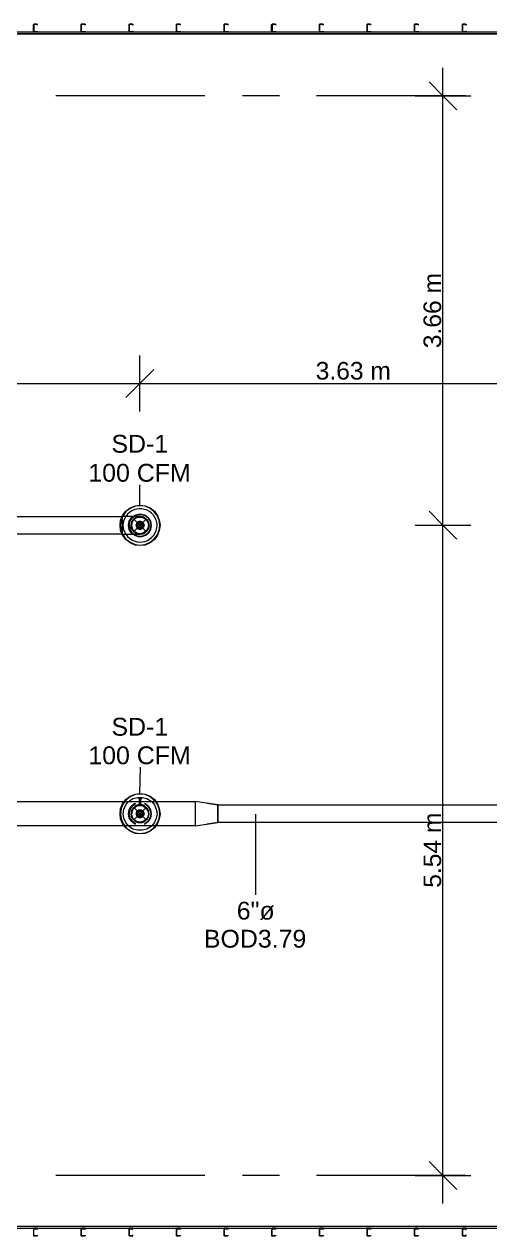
# Model space of a CAD drawing. Header units: metres. Extents: x -2 to 237, y -8 to 52.
# Drawn here: x 17.04 to 21.01, y 22.48 to 32.8 of the extents above; entities that cross this region are included whole.
import ezdxf

# ---------------------------------------------------------------- set-up
doc = ezdxf.new("R2010")
doc.units = ezdxf.units.M
doc.layers.add('HVAC - Ductos', color=5, linetype='Continuous', lineweight=0)
doc.layers.add('PDF_Text', color=7, linetype='Continuous', lineweight=0)
doc.layers.add('PDF_Geometry', color=7, linetype='Continuous', lineweight=0, true_color=0xaaaaaa)
doc.layers.add('PDF_Solid Fills', color=7, linetype='Continuous', lineweight=0, true_color=0xffffff)
doc.styles.add('PDF Helvetica', font='')
doc.styles.get('PDF Helvetica').set_extended_font_data('Helvetica')

msp = doc.modelspace()

# ---------------------------------------------------------------- hatches: boundary and pattern name
at = {"layer": 'PDF_Solid Fills', "lineweight": 0, "transparency": 33554559}
h = msp.add_hatch(color=256, dxfattribs=at)
h.paths.add_polyline_path([(17.153, 22.544), (17.153, 22.548), (17.125, 22.548)])
h.paths.add_polyline_path([(17.125, 22.544), (17.121, 22.544), (17.121, 22.484)])
h = msp.add_hatch(color=256, dxfattribs=at)
h.paths.add_polyline_path([(19.183, 22.544), (19.183, 22.548), (19.155, 22.548)])
h.paths.add_polyline_path([(19.155, 22.544), (19.151, 22.544), (19.151, 22.484)])

# ---------------------------------------------------------------- linework, layer by layer
at = {"layer": 'HVAC - Ductos', "lineweight": 0}
for points in [[(20.612, 22.759), (20.612, 28.537), (20.612, 32.431)], [(20.493, 32.312), (20.612, 32.193), (20.731, 32.074)], [(20.374, 32.193), (20.612, 32.193), (20.85, 32.193)], [(18.028, 29.503), (18.028, 29.742), (18.028, 29.98)], [(18.147, 29.861), (18.028, 29.742), (17.909, 29.622)], [(11.156, 29.742), (12.466, 29.742), (13.263, 29.742), (14.711, 29.742), (18.028, 29.742), (21.661, 29.742), (22.541, 29.742)], [(18.028, 28.706), (18.028, 28.88)], [(18.028, 28.61), (18.023, 28.61), (18.005, 28.61), (17.978, 28.61), (17.936, 28.61), (17.895, 28.61), (17.877, 28.61), (17.881, 28.619), (17.909, 28.656), (17.946, 28.683), (17.987, 28.702), (18.028, 28.706), (18.074, 28.702), (18.115, 28.683), (18.152, 28.656), (18.179, 28.619), (18.193, 28.578), (18.202, 28.537), (18.193, 28.491), (18.179, 28.45), (18.152, 28.413), (18.115, 28.385), (18.074, 28.367), (18.028, 28.363), (17.987, 28.367), (17.946, 28.385), (17.909, 28.413), (17.881, 28.45), (17.877, 28.459), (17.923, 28.459), (17.959, 28.459), (17.991, 28.459), (18.019, 28.459), (18.028, 28.459)], [(17.881, 28.459), (17.886, 28.45), (17.909, 28.418), (17.946, 28.39), (17.987, 28.372), (18.028, 28.367), (18.074, 28.372), (18.115, 28.39), (18.147, 28.418), (18.175, 28.45), (18.193, 28.491), (18.198, 28.537), (18.193, 28.578), (18.175, 28.619), (18.147, 28.651), (18.115, 28.679), (18.074, 28.697), (18.028, 28.702), (17.987, 28.697), (17.946, 28.679), (17.909, 28.651), (17.886, 28.619), (17.881, 28.61)], [(15.174, 28.61), (17.877, 28.61), (17.877, 28.601), (17.877, 28.587), (17.877, 28.573), (17.877, 28.555), (17.877, 28.537), (17.877, 28.514), (17.877, 28.495), (17.877, 28.482), (17.877, 28.468), (17.877, 28.463), (17.877, 28.459), (15.174, 28.459)], [(17.877, 28.459), (17.863, 28.491), (17.859, 28.537), (17.863, 28.578), (17.877, 28.61)], [(17.881, 28.61), (17.868, 28.578), (17.863, 28.537), (17.868, 28.491), (17.881, 28.459)], [(17.877, 28.61), (17.877, 28.601), (17.877, 28.587), (17.877, 28.573), (17.877, 28.555), (17.877, 28.537), (17.877, 28.514), (17.877, 28.495), (17.877, 28.482), (17.877, 28.468), (17.877, 28.463), (17.877, 28.459)], [(17.909, 28.459), (17.891, 28.495), (17.886, 28.537), (17.891, 28.573), (17.909, 28.61)], [(18.001, 28.605), (17.978, 28.587), (17.959, 28.564), (17.955, 28.537), (17.959, 28.564), (17.978, 28.587), (18.001, 28.605), (18.028, 28.61), (18.001, 28.605), (18.005, 28.605), (18.028, 28.61), (18.051, 28.605)], [(18.097, 28.569), (18.083, 28.587), (18.06, 28.605), (18.056, 28.605), (18.028, 28.61), (18.046, 28.605), (18.065, 28.596), (18.083, 28.587), (18.092, 28.573), (18.101, 28.555), (18.101, 28.537), (18.101, 28.514), (18.092, 28.5), (18.083, 28.482), (18.065, 28.472), (18.046, 28.463), (18.028, 28.459), (18.01, 28.463), (17.991, 28.472), (17.978, 28.482), (17.964, 28.495), (17.955, 28.514), (17.955, 28.537), (17.959, 28.505), (17.959, 28.509)], [(18.106, 28.537), (18.101, 28.564), (18.083, 28.587), (18.06, 28.605), (18.028, 28.61), (18.023, 28.61), (18.01, 28.61), (17.991, 28.601), (17.978, 28.587), (17.964, 28.573), (17.955, 28.555), (17.955, 28.537), (17.959, 28.555), (17.964, 28.573), (17.978, 28.587), (17.991, 28.596), (18.01, 28.605), (18.028, 28.61), (18.051, 28.61), (18.069, 28.601), (18.083, 28.587), (18.097, 28.573), (18.101, 28.555), (18.106, 28.537), (18.101, 28.56), (18.097, 28.564), (18.083, 28.587), (18.06, 28.601)], [(17.964, 28.564), (17.978, 28.587), (17.996, 28.601)], [(18.001, 28.605), (18.001, 28.605)], [(18.023, 28.61), (18.028, 28.61), (18.051, 28.61), (18.056, 28.605), (18.06, 28.605), (18.069, 28.601), (18.083, 28.587), (18.097, 28.573), (18.097, 28.564)], [(18.028, 28.61), (18.028, 28.61)], [(18.056, 28.605), (18.06, 28.605)], [(18.069, 28.601), (18.069, 28.601)], [(20.493, 28.656), (20.612, 28.537), (20.731, 28.418)], [(17.959, 28.514), (17.964, 28.5), (17.978, 28.482), (17.959, 28.505), (17.955, 28.537), (17.959, 28.514), (17.955, 28.537), (17.959, 28.56), (17.959, 28.564), (17.959, 28.569)], [(17.959, 28.505), (17.959, 28.505)], [(17.959, 28.505), (17.978, 28.482), (18.001, 28.463)], [(18.005, 28.463), (18.001, 28.463), (17.978, 28.482), (17.964, 28.505)], [(18.001, 28.468), (17.978, 28.482), (17.991, 28.468), (18.01, 28.463), (18.023, 28.459), (18.028, 28.459), (18.051, 28.463), (18.069, 28.468), (18.083, 28.482), (18.097, 28.495), (18.101, 28.514), (18.106, 28.537), (18.101, 28.505), (18.083, 28.482), (18.06, 28.463), (18.028, 28.459), (18.056, 28.463), (18.06, 28.468), (18.083, 28.482), (18.097, 28.505), (18.101, 28.509), (18.106, 28.532)], [(18.101, 28.56), (18.101, 28.564), (18.097, 28.569), (18.101, 28.564), (18.101, 28.56), (18.101, 28.555), (18.106, 28.537), (18.101, 28.514), (18.101, 28.509), (18.101, 28.505), (18.097, 28.505), (18.097, 28.495), (18.083, 28.482), (18.069, 28.468), (18.06, 28.468), (18.06, 28.463), (18.056, 28.463)], [(18.097, 28.505), (18.083, 28.482), (18.06, 28.468)], [(18.097, 28.56), (18.101, 28.537), (18.097, 28.514)], [(18.101, 28.509), (18.101, 28.505), (18.097, 28.505)], [(18.101, 28.555), (18.101, 28.555)], [(20.374, 28.537), (20.612, 28.537), (20.85, 28.537)], [(18.001, 28.463), (18.001, 28.463)], [(18.051, 28.468), (18.028, 28.459), (18.005, 28.468)], [(18.06, 28.468), (18.06, 28.463), (18.056, 28.463), (18.051, 28.463), (18.028, 28.459), (18.023, 28.459)], [(18.028, 26.25), (18.033, 26.475)], [(17.895, 26.182), (17.909, 26.2), (17.946, 26.228), (17.987, 26.246), (18.028, 26.25), (18.074, 26.246), (18.115, 26.228), (18.152, 26.2), (18.166, 26.182)], [(18.161, 26.182), (18.147, 26.195), (18.115, 26.223), (18.074, 26.241), (18.028, 26.246), (17.987, 26.241), (17.946, 26.223), (17.909, 26.195), (17.9, 26.182)], [(17.932, 26.182), (17.936, 26.186), (17.969, 26.209), (18.01, 26.218), (18.051, 26.218), (18.088, 26.209), (18.124, 26.186), (18.129, 26.182)], [(18.019, 26.214), (18.019, 26.214)], [(18.019, 26.214), (18.019, 26.205)], [(18.042, 26.214), (18.042, 26.214)], [(18.042, 26.214), (18.042, 26.214)], [(18.042, 26.205), (18.042, 26.214)], [(17.895, 25.975), (17.881, 25.994), (17.863, 26.035), (17.859, 26.076), (17.863, 26.122), (17.881, 26.163), (17.895, 26.182)], [(17.9, 26.182), (17.886, 26.163), (17.868, 26.122), (17.863, 26.076), (17.868, 26.035), (17.886, 25.994), (17.9, 25.975)], [(17.932, 25.975), (17.909, 26.003), (17.891, 26.04), (17.886, 26.076), (17.891, 26.118), (17.909, 26.154), (17.932, 26.182)], [(18.056, 26.15), (18.06, 26.15), (18.06, 26.145), (18.083, 26.131), (18.092, 26.113), (18.101, 26.099), (18.101, 26.076), (18.101, 26.058), (18.092, 26.04), (18.083, 26.026), (18.065, 26.017), (18.046, 26.008), (18.028, 26.003), (18.01, 26.008), (17.991, 26.017), (17.978, 26.026), (17.964, 26.04), (17.959, 26.058), (17.955, 26.076), (17.959, 26.099), (17.964, 26.113), (17.978, 26.131), (17.991, 26.14), (18.01, 26.15), (18.028, 26.154), (18.046, 26.15), (18.065, 26.14), (18.083, 26.131), (18.097, 26.108), (18.101, 26.108), (18.101, 26.104)], [(17.991, 26.145), (17.978, 26.131), (17.964, 26.118), (17.955, 26.099), (17.955, 26.076), (17.955, 26.058), (17.964, 26.04), (17.978, 26.026), (17.991, 26.012)], [(17.959, 26.044), (17.959, 26.049), (17.959, 26.053), (17.955, 26.076), (17.959, 26.104), (17.959, 26.108)], [(17.959, 26.108), (17.959, 26.108)], [(18.097, 26.118), (18.083, 26.131), (18.069, 26.145), (18.051, 26.154), (18.028, 26.154), (18.01, 26.154), (17.991, 26.145), (17.978, 26.131), (17.964, 26.118)], [(17.964, 26.108), (17.978, 26.131), (18.001, 26.145)], [(18.001, 26.15), (18.005, 26.15)], [(18.001, 26.15), (18.001, 26.15)], [(18.005, 26.145), (18.028, 26.154), (18.051, 26.145)], [(18.019, 26.205), (18.019, 26.205)], [(18.037, 26.182), (18.037, 26.205), (18.033, 26.205), (18.028, 26.205), (18.023, 26.205), (18.023, 26.182)], [(18.023, 26.182), (18.023, 26.154), (18.028, 26.154)], [(18.023, 26.154), (18.023, 26.154)], [(18.033, 26.154), (18.037, 26.154), (18.037, 26.182)], [(18.033, 26.154), (18.033, 26.154)], [(18.042, 26.205), (18.042, 26.205)], [(18.042, 26.205), (18.042, 26.205)], [(18.069, 26.012), (18.083, 26.026), (18.097, 26.04), (18.101, 26.058), (18.106, 26.076), (18.101, 26.099), (18.097, 26.118), (18.083, 26.131), (18.069, 26.145)], [(18.129, 26.182), (18.152, 26.154), (18.166, 26.118), (18.175, 26.076), (18.166, 26.04), (18.152, 26.003), (18.129, 25.975)], [(18.166, 26.182), (18.179, 26.163), (18.193, 26.122), (18.175, 26.163), (18.161, 26.182)], [(18.161, 25.975), (18.175, 25.994), (18.193, 26.035), (18.198, 26.076), (18.193, 26.122), (18.202, 26.076), (18.193, 26.035), (18.179, 25.994), (18.166, 25.975)], [(18.601, 26.168), (18.692, 26.154), (18.5, 26.182), (18.5, 25.975), (18.692, 26.003), (18.601, 25.989)], [(18.692, 26.15), (18.692, 26.154), (22.147, 26.154)], [(18.692, 26.154), (18.692, 26.15), (18.692, 26.131), (18.692, 26.108), (18.692, 26.076), (18.692, 26.049), (18.692, 26.026), (18.692, 26.008), (18.692, 26.003)], [(18.692, 26.108), (18.692, 26.118), (18.692, 26.131), (18.692, 26.145)], [(18.001, 26.012), (17.978, 26.026), (17.964, 26.049)], [(17.964, 26.04), (17.978, 26.026), (17.991, 26.012), (18.01, 26.003), (18.028, 26.003), (18.051, 26.003), (18.069, 26.012), (18.083, 26.026), (18.097, 26.04)], [(18.001, 26.008), (18.001, 26.008)], [(18.051, 26.008), (18.028, 26.003), (18.005, 26.008), (18.001, 26.008)], [(18.06, 26.008), (18.056, 26.008)], [(18.097, 26.049), (18.083, 26.026), (18.06, 26.012)], [(18.06, 26.008), (18.06, 26.008)], [(18.097, 26.104), (18.101, 26.076), (18.097, 26.053)], [(18.101, 26.053), (18.101, 26.049), (18.097, 26.044)], [(18.692, 26.053), (18.692, 26.058), (18.692, 26.076), (18.692, 26.099), (18.692, 26.104)], [(22.147, 26.003), (18.692, 26.003), (18.692, 26.008), (18.692, 26.012), (18.692, 26.026), (18.692, 26.04), (18.692, 26.044)], [(19.013, 26.076), (19.013, 25.389)], [(18.166, 25.975), (18.152, 25.957), (18.115, 25.93), (18.074, 25.911), (18.028, 25.907), (17.987, 25.911), (17.946, 25.93), (17.909, 25.957), (17.895, 25.975)], [(17.9, 25.975), (17.909, 25.962), (17.946, 25.934), (17.987, 25.916), (18.028, 25.911), (18.074, 25.916), (18.115, 25.934), (18.147, 25.962), (18.161, 25.975)], [(18.129, 25.975), (18.124, 25.971), (18.088, 25.948), (18.051, 25.939), (18.01, 25.939), (17.969, 25.948), (17.936, 25.971), (17.932, 25.975)], [(20.493, 23.117), (20.612, 22.997), (20.731, 22.878)], [(20.374, 22.997), (20.612, 22.997), (20.85, 22.997)]]:
    msp.add_lwpolyline(points, dxfattribs=at)
msp.add_lwpolyline([(17.909, 28.459, 0.7517), (18.175, 28.537, 0.730618), (17.909, 28.61)], format="xyb", dxfattribs=at)
for points in [[(17.936, 28.569), (17.955, 28.596), (17.973, 28.61), (17.955, 28.596), (17.936, 28.569), (17.932, 28.537), (17.936, 28.5), (17.932, 28.537)], [(17.941, 28.569), (17.936, 28.537), (17.941, 28.505), (17.959, 28.472), (17.978, 28.459), (17.959, 28.472), (17.941, 28.505), (17.936, 28.537), (17.941, 28.569), (17.959, 28.596), (17.978, 28.61), (17.959, 28.596)], [(17.964, 28.564), (17.978, 28.587), (18.001, 28.601), (18.028, 28.605), (18.056, 28.601), (18.078, 28.587), (18.097, 28.564), (18.101, 28.537), (18.097, 28.509), (18.078, 28.486), (18.056, 28.468), (18.028, 28.463), (18.001, 28.468), (17.978, 28.486), (17.964, 28.509), (17.959, 28.537)], [(18.124, 28.537), (18.12, 28.5), (18.101, 28.472), (18.078, 28.45), (18.046, 28.44), (18.014, 28.44), (17.982, 28.45), (17.973, 28.459), (17.982, 28.45), (18.014, 28.44), (18.046, 28.44), (18.078, 28.45), (18.101, 28.472), (18.12, 28.5), (18.124, 28.537), (18.12, 28.569), (18.101, 28.596), (18.078, 28.619), (18.046, 28.628), (18.014, 28.628), (17.982, 28.619), (17.973, 28.61), (17.982, 28.619), (18.014, 28.628), (18.046, 28.628), (18.078, 28.619), (18.101, 28.596), (18.12, 28.569)], [(18.124, 28.537), (18.12, 28.569), (18.101, 28.596), (18.078, 28.615), (18.046, 28.628), (18.014, 28.628), (17.982, 28.615), (17.978, 28.61), (17.982, 28.615), (18.014, 28.628), (18.046, 28.628), (18.078, 28.615), (18.101, 28.596), (18.12, 28.569), (18.124, 28.537), (18.12, 28.505), (18.101, 28.472), (18.078, 28.454), (18.046, 28.44), (18.014, 28.44), (17.982, 28.454), (17.978, 28.459), (17.982, 28.454), (18.014, 28.44), (18.046, 28.44), (18.078, 28.454), (18.101, 28.472), (18.12, 28.505)], [(17.955, 28.472), (17.936, 28.5), (17.955, 28.472), (17.973, 28.459)], [(18.001, 28.55), (17.996, 28.537), (18.001, 28.55), (18.01, 28.564), (18.028, 28.569), (18.046, 28.564), (18.06, 28.55), (18.065, 28.537), (18.06, 28.55), (18.046, 28.564), (18.028, 28.569), (18.014, 28.564)], [(18.06, 28.518), (18.065, 28.537), (18.06, 28.518), (18.046, 28.505), (18.028, 28.5), (18.01, 28.505), (18.001, 28.518), (17.996, 28.537), (18.001, 28.518), (18.014, 28.505), (18.028, 28.5), (18.046, 28.505)], [(18.01, 28.55), (18.005, 28.537), (18.01, 28.55), (18.023, 28.56), (18.037, 28.56), (18.051, 28.55), (18.056, 28.537), (18.051, 28.55), (18.037, 28.56), (18.023, 28.56)], [(18.051, 28.518), (18.056, 28.537), (18.051, 28.518), (18.037, 28.509), (18.023, 28.509), (18.01, 28.518), (18.005, 28.537), (18.01, 28.518), (18.023, 28.509), (18.037, 28.509)], [(18.014, 28.55), (18.028, 28.555), (18.042, 28.55), (18.051, 28.537), (18.042, 28.518), (18.028, 28.514), (18.014, 28.518), (18.01, 28.537)], [(18.028, 28.541), (18.023, 28.537), (18.028, 28.541), (18.033, 28.541), (18.037, 28.537), (18.033, 28.527), (18.028, 28.527), (18.023, 28.537), (18.028, 28.532), (18.033, 28.532), (18.033, 28.537), (18.033, 28.541)], [(18.028, 28.459), (18.001, 28.463)], [(18.042, 26.214), (18.037, 26.214), (18.033, 26.214), (18.028, 26.214), (18.023, 26.214), (18.019, 26.214), (18.023, 26.214), (18.028, 26.214), (18.033, 26.214), (18.037, 26.214)], [(15.013, 25.975), (15.013, 26.182), (18.5, 26.182), (18.5, 25.975)], [(17.991, 25.994), (17.982, 25.998), (17.959, 26.017), (17.941, 26.044), (17.936, 26.076), (17.941, 26.108), (17.959, 26.14), (17.982, 26.159), (17.991, 26.163), (17.982, 26.163), (17.955, 26.14), (17.936, 26.113), (17.932, 26.076), (17.936, 26.044), (17.955, 26.017), (17.982, 25.994), (17.991, 25.989), (17.982, 25.994), (17.955, 26.017), (17.936, 26.044), (17.932, 26.076), (17.936, 26.113), (17.955, 26.14), (17.982, 26.163), (17.991, 26.163), (17.982, 26.159), (17.959, 26.14), (17.941, 26.108), (17.936, 26.076), (17.941, 26.044), (17.959, 26.017), (17.982, 25.998)], [(17.964, 26.104), (17.978, 26.127), (18.001, 26.145), (18.028, 26.15), (18.056, 26.145), (18.078, 26.127), (18.097, 26.104), (18.101, 26.076), (18.097, 26.049), (18.078, 26.026), (18.056, 26.012), (18.028, 26.008), (18.001, 26.012), (17.978, 26.026), (17.964, 26.049), (17.959, 26.076)], [(18.001, 26.095), (17.996, 26.076), (18.001, 26.095), (18.01, 26.108), (18.028, 26.113), (18.046, 26.108), (18.06, 26.095), (18.065, 26.076), (18.06, 26.095), (18.046, 26.108), (18.028, 26.113), (18.014, 26.108)], [(18.042, 26.205), (18.037, 26.205), (18.033, 26.205), (18.028, 26.205), (18.023, 26.205), (18.019, 26.205), (18.023, 26.205), (18.028, 26.205), (18.033, 26.205), (18.037, 26.205)], [(18.124, 26.076), (18.12, 26.108), (18.101, 26.14), (18.078, 26.159), (18.069, 26.163), (18.078, 26.163), (18.101, 26.14), (18.12, 26.113), (18.124, 26.076), (18.12, 26.044), (18.101, 26.017), (18.078, 25.994), (18.069, 25.989), (18.078, 25.994), (18.101, 26.017), (18.12, 26.044), (18.124, 26.076), (18.12, 26.113), (18.101, 26.14), (18.078, 26.163), (18.069, 26.163), (18.078, 26.159), (18.101, 26.14), (18.12, 26.108), (18.124, 26.076), (18.12, 26.044), (18.101, 26.017), (18.078, 25.998), (18.069, 25.994), (18.078, 25.998), (18.101, 26.017), (18.12, 26.044)], [(18.06, 26.063), (18.065, 26.076), (18.06, 26.063), (18.046, 26.049), (18.028, 26.044), (18.01, 26.049), (18.001, 26.063), (17.996, 26.076), (18.001, 26.063), (18.014, 26.049), (18.028, 26.044), (18.046, 26.049)], [(18.01, 26.095), (18.005, 26.076), (18.01, 26.095), (18.023, 26.104), (18.037, 26.104), (18.051, 26.095), (18.056, 26.076), (18.051, 26.095), (18.037, 26.104), (18.023, 26.104)], [(18.051, 26.063), (18.056, 26.076), (18.051, 26.063), (18.037, 26.053), (18.023, 26.053), (18.01, 26.063), (18.005, 26.076), (18.01, 26.063), (18.023, 26.053), (18.037, 26.053)], [(18.014, 26.095), (18.028, 26.099), (18.042, 26.095), (18.051, 26.076), (18.042, 26.063), (18.028, 26.058), (18.014, 26.063), (18.01, 26.076)], [(18.028, 26.081), (18.023, 26.076), (18.028, 26.085), (18.033, 26.085), (18.037, 26.076), (18.033, 26.072), (18.028, 26.072), (18.023, 26.076), (18.028, 26.072), (18.033, 26.072), (18.033, 26.076), (18.033, 26.081)]]:
    msp.add_lwpolyline(points, close=True, dxfattribs=at)
at = {"layer": 'PDF_Geometry', "lineweight": 0}
for points in [[(7.449, 32.72), (7.467, 32.72), (9.062, 32.72), (9.062, 32.738), (9.442, 32.738), (9.442, 32.72), (21.405, 32.72)], [(21.945, 32.628), (21.964, 32.628), (21.964, 32.633), (21.964, 32.697), (21.964, 32.738), (21.405, 32.738), (21.405, 32.72), (9.442, 32.72), (9.442, 32.738), (21.35, 32.738), (21.35, 32.628), (21.35, 31.95), (21.35, 26.14), (21.46, 26.14), (21.46, 31.95), (21.46, 32.628), (21.78, 32.628)], [(17.125, 32.738), (17.125, 32.738)], [(17.153, 32.793), (17.153, 32.793)], [(17.153, 32.743), (17.153, 32.743)], [(17.561, 32.793), (17.561, 32.793)], [(17.561, 32.743), (17.561, 32.743)], [(17.936, 32.738), (17.936, 32.738)], [(17.936, 32.738), (17.936, 32.738)], [(18.372, 32.793), (18.372, 32.793)], [(18.372, 32.743), (18.372, 32.743)], [(18.747, 32.738), (18.747, 32.738)], [(18.747, 32.738), (18.747, 32.738)], [(18.779, 32.793), (18.779, 32.793)], [(18.779, 32.743), (18.779, 32.743)], [(19.155, 32.738), (19.155, 32.738)], [(19.183, 32.793), (19.183, 32.793)], [(19.183, 32.743), (19.183, 32.743)], [(19.558, 32.738), (19.558, 32.738)], [(19.558, 32.738), (19.558, 32.738)], [(19.59, 32.793), (19.59, 32.793)], [(19.59, 32.743), (19.59, 32.743)], [(19.966, 32.738), (19.966, 32.738)], [(19.966, 32.738), (19.966, 32.738)], [(19.994, 32.793), (19.994, 32.793)], [(19.994, 32.743), (19.994, 32.743)], [(20.401, 32.793), (20.401, 32.793)], [(20.401, 32.743), (20.401, 32.743)], [(20.777, 32.738), (20.777, 32.738)], [(20.777, 32.738), (20.777, 32.738)], [(18.582, 32.193), (17.313, 32.193)], [(19.219, 32.193), (18.903, 32.193)], [(20.805, 32.193), (19.535, 32.193)], [(18.582, 22.997), (17.313, 22.997)], [(19.219, 22.997), (18.903, 22.997)], [(20.805, 22.997), (19.535, 22.997)], [(21.977, 22.539), (21.977, 22.544), (21.977, 22.539), (21.345, 22.539), (21.345, 22.548), (21.345, 22.539), (21.35, 22.548), (21.35, 22.562), (14.899, 22.562)]]:
    msp.add_lwpolyline(points, dxfattribs=at)
for points in [[(17.125, 32.738), (17.121, 32.738), (17.121, 32.798), (17.125, 32.802), (17.153, 32.802), (17.153, 32.793), (17.153, 32.802), (17.125, 32.802), (17.125, 32.798), (17.125, 32.738), (17.153, 32.738)], [(17.153, 32.743), (17.153, 32.738)], [(17.533, 32.738), (17.529, 32.738), (17.529, 32.798), (17.529, 32.802), (17.533, 32.802), (17.561, 32.802), (17.561, 32.793), (17.561, 32.802), (17.533, 32.802), (17.529, 32.802), (17.529, 32.798), (17.529, 32.738), (17.533, 32.738), (17.561, 32.738)], [(17.561, 32.743), (17.561, 32.738)], [(17.936, 32.738), (17.936, 32.798), (17.936, 32.802), (17.969, 32.802), (17.969, 32.793), (17.964, 32.793), (17.964, 32.802), (17.936, 32.802), (17.936, 32.798), (17.936, 32.738), (17.964, 32.738), (17.964, 32.743), (17.969, 32.743), (17.969, 32.738)], [(18.344, 32.738), (18.34, 32.738), (18.34, 32.798), (18.34, 32.802), (18.344, 32.802), (18.372, 32.802), (18.372, 32.793), (18.372, 32.802), (18.344, 32.802), (18.34, 32.798), (18.34, 32.738), (18.344, 32.738), (18.372, 32.738)], [(18.372, 32.743), (18.372, 32.738)], [(18.747, 32.738), (18.747, 32.798), (18.747, 32.802), (18.779, 32.802), (18.779, 32.793), (18.779, 32.802), (18.747, 32.802), (18.747, 32.798), (18.747, 32.738), (18.779, 32.738)], [(18.779, 32.743), (18.779, 32.738)], [(19.155, 32.738), (19.151, 32.738), (19.151, 32.798), (19.155, 32.802), (19.183, 32.802), (19.183, 32.793), (19.183, 32.802), (19.155, 32.802), (19.155, 32.798), (19.155, 32.738), (19.183, 32.738)], [(19.183, 32.743), (19.183, 32.738)], [(19.558, 32.738), (19.558, 32.798), (19.558, 32.802), (19.59, 32.802), (19.59, 32.793), (19.59, 32.802), (19.558, 32.802), (19.558, 32.798), (19.558, 32.738), (19.59, 32.738)], [(19.59, 32.743), (19.59, 32.738)], [(19.966, 32.738), (19.966, 32.798), (19.966, 32.802), (19.994, 32.802), (19.994, 32.793), (19.994, 32.802), (19.966, 32.802), (19.966, 32.798), (19.966, 32.738), (19.994, 32.738)], [(19.994, 32.743), (19.994, 32.738)], [(20.374, 32.738), (20.369, 32.738), (20.369, 32.798), (20.369, 32.802), (20.374, 32.802), (20.401, 32.802), (20.401, 32.793), (20.401, 32.802), (20.374, 32.802), (20.369, 32.802), (20.369, 32.798), (20.369, 32.738), (20.374, 32.738), (20.401, 32.738)], [(20.401, 32.743), (20.401, 32.738)], [(20.777, 32.738), (20.777, 32.798), (20.777, 32.802), (20.809, 32.802), (20.809, 32.793), (20.805, 32.793), (20.805, 32.802), (20.777, 32.802), (20.777, 32.798), (20.777, 32.738), (20.805, 32.738), (20.805, 32.743), (20.809, 32.743), (20.809, 32.738)], [(21.35, 23.41), (21.35, 22.654), (21.35, 22.562), (14.899, 22.562), (14.899, 22.548), (21.35, 22.548), (21.863, 22.548), (21.863, 22.654), (21.849, 22.654), (21.46, 22.654), (21.46, 23.41), (21.46, 26.017), (21.35, 26.017)], [(17.153, 22.548), (17.125, 22.548), (17.125, 22.544), (17.121, 22.544), (17.121, 22.484), (17.125, 22.484), (17.153, 22.484), (17.153, 22.489), (17.153, 22.484), (17.125, 22.484), (17.125, 22.544), (17.153, 22.544), (17.153, 22.539)], [(17.561, 22.548), (17.533, 22.548), (17.529, 22.544), (17.529, 22.484), (17.533, 22.484), (17.561, 22.484), (17.561, 22.489), (17.561, 22.484), (17.533, 22.484), (17.529, 22.484), (17.529, 22.544), (17.533, 22.544), (17.561, 22.544), (17.561, 22.539)], [(17.969, 22.548), (17.936, 22.548), (17.936, 22.544), (17.936, 22.484), (17.969, 22.484), (17.969, 22.489), (17.964, 22.489), (17.964, 22.484), (17.936, 22.484), (17.936, 22.544), (17.964, 22.544), (17.964, 22.539), (17.969, 22.539)], [(18.372, 22.548), (18.344, 22.548), (18.34, 22.544), (18.34, 22.484), (18.344, 22.484), (18.372, 22.484), (18.372, 22.489), (18.372, 22.484), (18.344, 22.484), (18.34, 22.484), (18.34, 22.544), (18.344, 22.544), (18.372, 22.544), (18.372, 22.539)], [(18.779, 22.548), (18.747, 22.548), (18.747, 22.544), (18.747, 22.484), (18.779, 22.484), (18.779, 22.489), (18.779, 22.484), (18.747, 22.484), (18.747, 22.544), (18.779, 22.544), (18.779, 22.539)], [(19.183, 22.548), (19.155, 22.548), (19.155, 22.544), (19.151, 22.544), (19.151, 22.484), (19.155, 22.484), (19.183, 22.484), (19.183, 22.489), (19.183, 22.484), (19.155, 22.484), (19.155, 22.544), (19.183, 22.544), (19.183, 22.539)], [(19.59, 22.548), (19.558, 22.548), (19.558, 22.544), (19.558, 22.484), (19.59, 22.484), (19.59, 22.489), (19.59, 22.484), (19.558, 22.484), (19.558, 22.544), (19.59, 22.544), (19.59, 22.539)], [(19.994, 22.548), (19.966, 22.548), (19.966, 22.544), (19.966, 22.484), (19.994, 22.484), (19.994, 22.489), (19.994, 22.484), (19.966, 22.484), (19.966, 22.544), (19.994, 22.544), (19.994, 22.539)], [(20.401, 22.548), (20.374, 22.548), (20.369, 22.544), (20.369, 22.484), (20.374, 22.484), (20.401, 22.484), (20.401, 22.489), (20.401, 22.484), (20.374, 22.484), (20.369, 22.484), (20.369, 22.544), (20.374, 22.544), (20.401, 22.544), (20.401, 22.539)], [(20.809, 22.548), (20.777, 22.548), (20.777, 22.544), (20.777, 22.484), (20.809, 22.484), (20.809, 22.489), (20.805, 22.489), (20.805, 22.484), (20.777, 22.484), (20.777, 22.544), (20.805, 22.544), (20.805, 22.539), (20.809, 22.539)]]:
    msp.add_lwpolyline(points, close=True, dxfattribs=at)
at = {"layer": 'PDF_Geometry', "color": 254, "lineweight": 0, "true_color": 0xd2d2d2}
for points in [[(18.367, 32.738), (18.367, 32.738)], [(18.747, 32.738), (18.747, 32.738)], [(20.374, 32.738), (20.378, 32.738)], [(20.777, 32.756), (20.777, 32.756)], [(19.558, 22.489), (19.558, 22.493)], [(17.538, 22.484), (17.542, 22.484)], [(19.169, 22.484), (19.169, 22.484)]]:
    msp.add_lwpolyline(points, dxfattribs=at)
at = {"layer": 'PDF_Geometry', "color": 8, "lineweight": 0, "true_color": 0x808080}
for points in [[(18.092, 28.578), (18.051, 28.605), (18.005, 28.605), (17.969, 28.578), (17.955, 28.537), (17.969, 28.491), (18.005, 28.463), (18.051, 28.463), (18.092, 28.491), (18.106, 28.537)], [(18.092, 26.122), (18.051, 26.15), (18.005, 26.15), (17.969, 26.122), (17.955, 26.076), (17.969, 26.035), (18.005, 26.008), (18.051, 26.008), (18.092, 26.035), (18.106, 26.076)]]:
    msp.add_lwpolyline(points, close=True, dxfattribs=at)
for points in [[(17.978, 28.587), (18.083, 28.482)], [(18.083, 28.587), (17.978, 28.482)], [(17.978, 26.131), (18.083, 26.026)], [(18.083, 26.131), (17.978, 26.026)], [(18.051, 26.15), (18.051, 26.15)], [(17.969, 26.035), (17.969, 26.03)], [(18.051, 26.008), (18.051, 26.008)], [(18.088, 26.03), (18.092, 26.035)]]:
    msp.add_lwpolyline(points, dxfattribs=at)

# ---------------------------------------------------------------- texts
at = {"layer": 'PDF_Text', "lineweight": 0, "char_height": 0.15, "attachment_point": 4, "rotation": 90, "style": 'PDF Helvetica'}
for s, insert in [('3.66 m', (20.522, 30.043)), ('5.54 m', (20.522, 25.448))]:
    msp.add_mtext(s, dxfattribs=dict(at, insert=insert))
at = {"layer": 'PDF_Text', "lineweight": 0, "attachment_point": 4, "style": 'PDF Helvetica'}
for s, insert, char_height in [('3.63 m', (19.527, 29.85), 0.15), ('SD-1', (17.786, 29.228), 0.1519), ('100 CFM', (17.589, 28.981), 0.1519), ('SD-1', (17.786, 26.818), 0.1519), ('100 CFM', (17.589, 26.575), 0.1519), ('6"ø', (18.854, 25.251), 0.1519), ('BOD3.79', (18.574, 25.013), 0.1519)]:
    msp.add_mtext(s, dxfattribs=dict(at, insert=insert, char_height=char_height))

doc.saveas('drawing.dxf')
